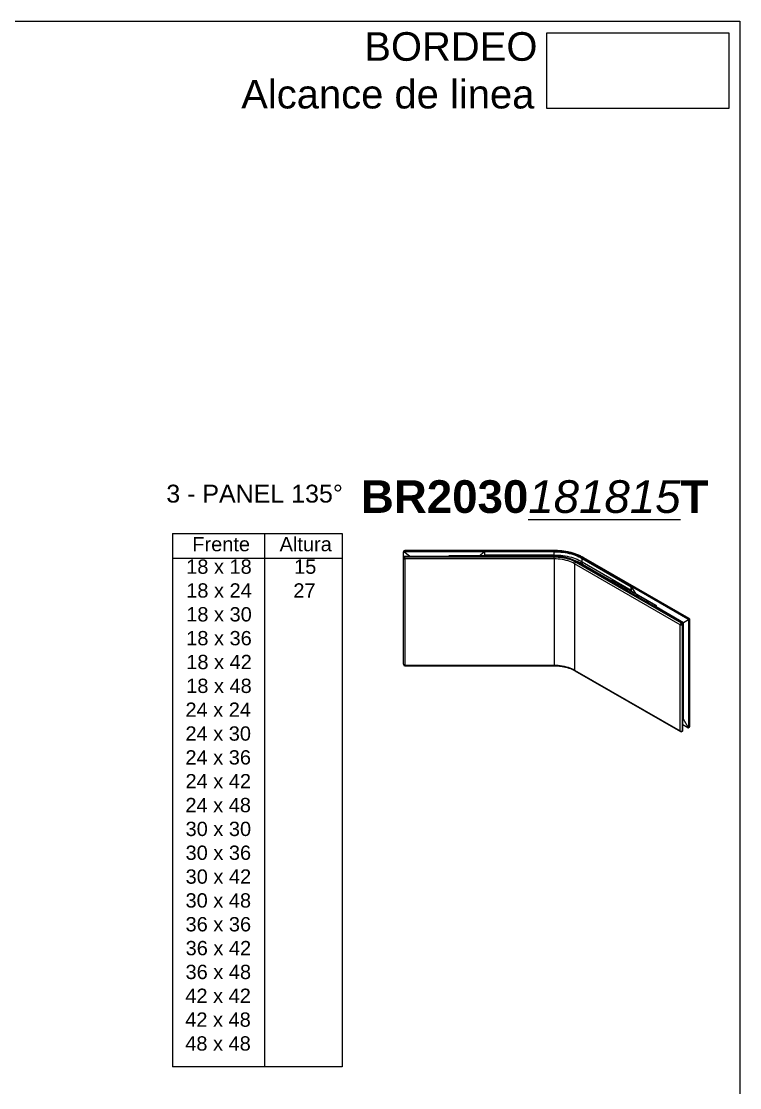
# Model space of a CAD drawing. Header units: inches. Extents: x 9936 to 27102, y -2774 to 11910.
# Drawn here: x 10951 to 11955, y -1350 to 141 of the extents above; entities that cross this region are included whole.
import ezdxf

# ---------------------------------------------------------------- set-up
doc = ezdxf.new("R2010")
doc.units = ezdxf.units.IN
doc.header["$MEASUREMENT"] = 0
doc.layers.add('TEXTO', color=7, linetype='Continuous')
doc.layers.add('VIÑETAS', color=5, linetype='Continuous')
doc.styles.get("Standard").update_dxf_attribs({"font": 'arial.ttf'})
picture_1 = doc.add_image_def('image1.jpg', size_in_pixel=(755, 314))

msp = doc.modelspace()

# ---------------------------------------------------------------- linework, layer by layer
at = {"layer": 'TEXTO', "color": 30, "true_color": 0xf8991e}
for p, q in [((11162.045, -575.046), (11399.421, -575.046)), ((11162.045, -575.046), (11162.045, -1320.817)), ((11290.712, -575.046), (11290.712, -1320.817)), ((11399.421, -575.046), (11399.421, -1320.817)), ((11162.045, -609.567), (11399.421, -609.567)), ((11399.421, -1320.817), (11162.045, -1320.817))]:
    msp.add_line(p, q, dxfattribs=at)
at = {"layer": 'TEXTO'}
msp.add_lwpolyline([(9945.9, 141.265), (11955.124, 141.265), (11955.124, -2774.427), (9945.9, -2774.427)], close=True, dxfattribs=at)
at = {"layer": 'VIÑETAS', "linetype": 'Continuous'}
for p, q in [((11485.044, -601.424), (11485.044, -600.847)), ((11485.044, -601.424), (11485.044, -601.742)), ((11485.044, -608.438), (11485.044, -601.742)), ((11485.044, -608.756), (11485.044, -608.438)), ((11485.044, -609.333), (11485.044, -608.756)), ((11485.044, -757.943), (11485.044, -609.333)), ((11485.63, -600.269), (11485.63, -600.587)), ((11493.245, -606.805), (11485.63, -600.587)), ((11485.63, -607.283), (11485.63, -607.601)), ((11695.542, -598.847), (11487.044, -598.847)), ((11487.044, -599.214), (11487.044, -599.791)), ((11695.542, -599.214), (11487.044, -599.214)), ((11487.044, -599.791), (11695.542, -599.791)), ((11487.044, -600.109), (11487.044, -599.791)), ((11487.044, -599.791), (11596.544, -599.791)), ((11487.044, -600.109), (11596.544, -600.109)), ((11487.044, -607.123), (11487.044, -606.805)), ((11487.044, -606.805), (11596.544, -606.805)), ((11487.044, -607.123), (11487.044, -607.7)), ((11695.542, -607.123), (11487.044, -607.123)), ((11487.044, -607.123), (11596.544, -607.123)), ((11487.044, -607.7), (11695.542, -607.7)), ((11695.542, -610.488), (11487.044, -610.488)), ((11487.044, -610.488), (11487.044, -759.098)), ((11634.044, -606.35), (11548.544, -606.35)), ((11548.544, -606.676), (11548.544, -606.35)), ((11548.544, -606.676), (11634.044, -606.676)), ((11548.544, -606.805), (11548.544, -606.676)), ((11580.694, -599.791), (11580.694, -599.647)), ((11580.694, -599.647), (11695.542, -599.647)), ((11580.694, -599.791), (11695.542, -599.791)), ((11580.694, -607.267), (11580.694, -607.123)), ((11695.542, -607.123), (11580.694, -607.123)), ((11695.542, -607.267), (11580.694, -607.267)), ((11590.9, -606.35), (11597.958, -600.587)), ((11596.544, -599.791), (11596.544, -600.109)), ((11596.544, -607.123), (11596.544, -606.805)), ((11597.958, -600.269), (11597.958, -600.587)), ((11695.542, -599.916), (11598.544, -599.916)), ((11695.542, -600.417), (11598.544, -600.417)), ((11598.544, -605.057), (11598.544, -600.417)), ((11695.542, -605.057), (11598.544, -605.057)), ((11598.544, -606.35), (11598.544, -605.057)), ((11695.542, -606.881), (11598.544, -606.881)), ((11634.044, -606.676), (11634.044, -606.35)), ((11634.044, -606.881), (11634.044, -606.676)), ((11695.542, -599.791), (11695.542, -599.214)), ((11695.542, -599.791), (11695.542, -599.647)), ((11695.542, -599.791), (11695.542, -599.916)), ((11695.542, -605.057), (11695.542, -600.417)), ((11695.542, -606.881), (11695.542, -605.057)), ((11695.542, -607.7), (11695.542, -607.123)), ((11695.542, -607.267), (11695.542, -607.123)), ((11695.542, -610.488), (11695.542, -759.098)), ((11735.009, -609.854), (11803.597, -649.449)), ((11735.009, -614.494), (11735.009, -609.854)), ((11803.98, -649.045), (11735.392, -609.45)), ((11736.165, -608.928), (11735.458, -609.336)), ((11735.635, -609.234), (11735.458, -609.336)), ((11735.458, -609.336), (11882.888, -694.446)), ((11735.458, -609.336), (11816.668, -656.217)), ((11735.458, -609.336), (11735.458, -609.488)), ((11735.635, -609.234), (11816.845, -656.115)), ((11883.596, -694.037), (11736.165, -608.928)), ((11884.595, -693.938), (11737.165, -608.829)), ((11871.787, -702.487), (11724.357, -617.378)), ((11724.357, -617.378), (11724.357, -765.988)), ((11726.478, -614.52), (11725.771, -614.928)), ((11725.771, -614.928), (11873.201, -700.038)), ((11726.478, -614.52), (11726.301, -614.622)), ((11807.511, -661.504), (11726.301, -614.622)), ((11873.908, -699.63), (11726.478, -614.52)), ((11807.688, -661.401), (11726.478, -614.52)), ((11795.449, -653.97), (11726.861, -614.375)), ((11733.509, -617.27), (11735.027, -618.114)), ((11734.182, -618.601), (11735.027, -618.114)), ((11735.009, -614.494), (11803.597, -654.089)), ((11735.027, -618.114), (11775.652, -641.566)), ((11735.242, -617.74), (11735.242, -614.629)), ((11735.242, -617.74), (11776.083, -641.317)), ((11776.912, -640.838), (11774.807, -642.053)), ((11837.37, -675.74), (11776.912, -640.838)), ((11838.256, -675.652), (11777.799, -640.751)), ((11777.989, -643.278), (11777.459, -643.584)), ((11777.812, -643.788), (11777.989, -643.278)), ((11778.343, -643.482), (11777.812, -643.788)), ((11777.989, -643.278), (11778.343, -643.482)), ((11779.282, -644.299), (11779.282, -643.89)), ((11788.596, -649.401), (11788.065, -649.707)), ((11788.419, -649.911), (11788.596, -649.401)), ((11788.949, -649.605), (11788.419, -649.911)), ((11788.596, -649.401), (11788.949, -649.605)), ((11789.889, -650.422), (11789.889, -650.013)), ((11795.29, -654.234), (11795.299, -654.24)), ((11795.299, -654.25), (11795.299, -654.24)), ((11795.515, -654.115), (11795.515, -654.374)), ((11796.48, -654.931), (11796.869, -654.707)), ((11873.908, -699.63), (11796.48, -654.931)), ((11874.297, -699.405), (11796.869, -654.707)), ((11803.597, -654.089), (11803.597, -649.449)), ((11803.657, -654.055), (11803.597, -654.089)), ((11803.657, -655.678), (11803.657, -650.788)), ((11803.813, -649.325), (11803.813, -650.134)), ((11803.821, -649.309), (11803.83, -649.315)), ((11803.83, -650.105), (11803.83, -649.315)), ((11804.046, -649.19), (11804.046, -649.888)), ((11804.071, -649.873), (11804.46, -649.648)), ((11804.071, -649.873), (11809.306, -658.939)), ((11805.46, -649.747), (11805.071, -649.972)), ((11882.499, -694.67), (11805.071, -649.972)), ((11882.888, -694.446), (11805.46, -649.747)), ((11816.845, -656.115), (11816.668, -656.217)), ((11807.688, -661.401), (11807.511, -661.504)), ((11810.99, -662.612), (11810.872, -662.791)), ((11811.551, -662.735), (11810.99, -662.612)), ((11810.99, -662.859), (11810.99, -662.612)), ((11811.551, -662.735), (11811.337, -663.059)), ((11812.028, -663.35), (11811.724, -663.283)), ((11812.028, -663.35), (11811.976, -663.428)), ((11812.622, -663.666), (11812.55, -663.76)), ((11812.745, -663.484), (11812.745, -663.28)), ((11825.225, -671.076), (11825.595, -670.862)), ((11826.019, -671.107), (11825.595, -670.862)), ((11825.595, -671.29), (11825.595, -670.862)), ((11825.649, -671.321), (11826.019, -671.107)), ((11826.887, -671.648), (11826.887, -671.444)), ((11837.37, -675.74), (11835.336, -676.914)), ((11837.37, -676.826), (11836.277, -677.457)), ((11837.678, -677.072), (11837.31, -676.86)), ((11837.37, -676.826), (11837.37, -675.74)), ((11837.523, -678.176), (11837.678, -677.072)), ((11838.604, -676.726), (11837.678, -677.072)), ((11838.365, -678.431), (11838.122, -678.522)), ((11838.365, -678.431), (11838.604, -676.726)), ((11876.56, -699.733), (11838.462, -677.74)), ((11848.164, -684.266), (11848.083, -684.272)), ((11848.462, -684.491), (11848.164, -684.266)), ((11873.201, -700.038), (11873.908, -699.63)), ((11874.297, -699.405), (11873.908, -699.63)), ((11874.908, -700.685), (11875.297, -700.461)), ((11876.56, -699.733), (11875.298, -700.462)), ((11883.499, -695.726), (11876.56, -699.733)), ((11876.56, -834.626), (11876.56, -699.733)), ((11882.888, -694.446), (11882.499, -694.67)), ((11882.888, -694.446), (11883.596, -694.037)), ((11883.499, -695.726), (11883.888, -695.501)), ((11884.303, -696.895), (11883.914, -697.12)), ((11883.914, -845.73), (11883.914, -697.12)), ((11885.01, -696.487), (11884.303, -696.895)), ((11884.303, -696.895), (11884.303, -845.506)), ((11885.01, -845.097), (11885.01, -696.487)), ((11885.595, -844.281), (11885.595, -695.67)), ((11871.787, -851.098), (11871.787, -702.487)), ((11875.322, -702.079), (11874.615, -702.487)), ((11874.615, -702.487), (11874.615, -851.098)), ((11875.322, -702.079), (11875.711, -701.855)), ((11875.322, -702.079), (11875.322, -850.69)), ((11875.711, -850.465), (11875.711, -701.855)), ((11875.758, -730.633), (11875.711, -730.606)), ((11875.758, -730.633), (11875.711, -730.619)), ((11875.711, -731.065), (11875.758, -730.633)), ((11487.044, -759.098), (11695.542, -759.098)), ((11487.044, -759.943), (11695.542, -759.943)), ((11724.357, -765.988), (11871.787, -851.098)), ((11724.771, -766.904), (11872.201, -852.014)), ((11875.758, -807.388), (11875.711, -807.361)), ((11875.758, -807.388), (11875.711, -807.374)), ((11875.711, -807.82), (11875.758, -807.388)), ((11876.56, -834.626), (11875.711, -835.116)), ((11883.499, -846.646), (11876.56, -834.626)), ((11882.499, -846.547), (11875.711, -842.628)), ((11883.499, -846.646), (11883.888, -846.421)), ((11883.888, -846.421), (11884.595, -846.013)), ((11884.303, -845.506), (11883.914, -845.73)), ((11884.303, -845.506), (11885.01, -845.097)), ((11874.201, -852.014), (11874.908, -851.605)), ((11874.615, -851.098), (11875.322, -850.69)), ((11874.908, -851.605), (11875.297, -851.381)), ((11875.711, -850.465), (11875.322, -850.69))]:
    msp.add_line(p, q, dxfattribs=at)
at = {"layer": 'VIÑETAS', "linetype": 'Continuous', "flags": 128}
for points in [[(11485.044, -609.333), (11485.082, -609.558), (11485.196, -609.775), (11485.381, -609.974), (11485.63, -610.149), (11485.933, -610.293), (11486.279, -610.4), (11486.654, -610.465), (11487.044, -610.488)], [(11487.044, -599.214), (11487.044, -599.02), (11487.044, -598.896), (11487.044, -598.848), (11487.044, -598.847)], [(11487.044, -610.488), (11487.044, -610.147), (11487.044, -609.775), (11487.044, -609.386), (11487.044, -608.995), (11487.044, -608.617), (11487.044, -608.266), (11487.044, -607.957), (11487.044, -607.7)], [(11598.544, -600.417), (11598.544, -600.304), (11598.544, -600.18), (11598.544, -600.064), (11598.544, -599.974), (11598.544, -599.924), (11598.544, -599.916)], [(11598.544, -607.123), (11598.544, -607.029), (11598.544, -606.939), (11598.544, -606.889), (11598.544, -606.881)], [(11605.428, -606.881), (11604.844, -606.85), (11604.26, -606.881)], [(11695.542, -599.214), (11695.542, -599.02), (11695.542, -598.896), (11695.542, -598.848), (11695.542, -598.847)], [(11736.165, -608.928), (11733.824, -607.65), (11731.361, -606.449), (11728.787, -605.331), (11726.107, -604.297), (11723.332, -603.352), (11720.469, -602.498), (11717.527, -601.738), (11714.516, -601.075), (11711.446, -600.51), (11708.326, -600.045), (11705.165, -599.682), (11701.974, -599.422), (11698.763, -599.266), (11695.542, -599.214)], [(11695.542, -599.647), (11698.721, -599.698), (11701.89, -599.853), (11705.04, -600.109), (11708.159, -600.467), (11711.239, -600.926), (11714.269, -601.484), (11717.24, -602.138), (11720.143, -602.888), (11722.969, -603.731), (11725.708, -604.664), (11728.353, -605.684), (11730.894, -606.788), (11733.324, -607.972), (11735.635, -609.234)], [(11695.542, -599.791), (11698.707, -599.842), (11701.862, -599.996), (11704.998, -600.252), (11708.103, -600.608), (11711.169, -601.065), (11714.186, -601.62), (11717.144, -602.272), (11720.035, -603.018), (11722.848, -603.857), (11725.575, -604.786), (11728.208, -605.802), (11730.738, -606.901), (11733.157, -608.08), (11735.458, -609.336)], [(11695.542, -599.791), (11698.707, -599.842), (11701.862, -599.996), (11704.998, -600.252), (11708.103, -600.608), (11711.169, -601.065), (11714.186, -601.62), (11717.144, -602.272), (11720.035, -603.018), (11722.848, -603.857), (11725.575, -604.786), (11728.208, -605.802), (11730.738, -606.901), (11733.157, -608.08), (11735.458, -609.336)], [(11695.542, -600.417), (11695.542, -600.304), (11695.542, -600.18), (11695.542, -600.064), (11695.542, -599.974), (11695.542, -599.924), (11695.542, -599.916)], [(11695.542, -600.417), (11698.672, -600.468), (11701.791, -600.62), (11704.891, -600.872), (11707.962, -601.225), (11710.994, -601.676), (11713.976, -602.225), (11716.901, -602.87), (11719.759, -603.608), (11722.541, -604.437), (11725.237, -605.356), (11727.84, -606.36), (11730.342, -607.447), (11732.734, -608.613), (11735.009, -609.854)], [(11695.542, -605.057), (11698.672, -605.108), (11701.791, -605.26), (11704.891, -605.512), (11707.962, -605.865), (11710.994, -606.316), (11713.976, -606.865), (11716.901, -607.51), (11719.759, -608.248), (11722.541, -609.077), (11725.237, -609.996), (11727.84, -611), (11730.342, -612.087), (11732.734, -613.253), (11735.009, -614.494)], [(11695.542, -607.123), (11695.542, -607.029), (11695.542, -606.939), (11695.542, -606.889), (11695.542, -606.881)], [(11726.478, -614.52), (11724.388, -613.39), (11722.175, -612.342), (11719.848, -611.379), (11717.417, -610.506), (11714.892, -609.727), (11712.284, -609.045), (11709.605, -608.463), (11706.865, -607.983), (11704.077, -607.608), (11701.252, -607.339), (11698.403, -607.177), (11695.542, -607.123)], [(11726.478, -614.52), (11724.388, -613.39), (11722.175, -612.342), (11719.848, -611.379), (11717.417, -610.506), (11714.892, -609.727), (11712.284, -609.045), (11709.605, -608.463), (11706.865, -607.983), (11704.077, -607.608), (11701.252, -607.339), (11698.403, -607.177), (11695.542, -607.123)], [(11726.301, -614.622), (11724.223, -613.499), (11722.023, -612.456), (11719.709, -611.499), (11717.292, -610.631), (11714.781, -609.857), (11712.189, -609.179), (11709.525, -608.6), (11706.801, -608.123), (11704.028, -607.75), (11701.22, -607.482), (11698.387, -607.321), (11695.542, -607.267)], [(11695.542, -610.488), (11695.542, -610.147), (11695.542, -609.775), (11695.542, -609.386), (11695.542, -608.995), (11695.542, -608.617), (11695.542, -608.266), (11695.542, -607.957), (11695.542, -607.7)], [(11695.542, -607.7), (11698.338, -607.753), (11701.122, -607.911), (11703.882, -608.174), (11706.606, -608.541), (11709.283, -609.01), (11711.902, -609.579), (11714.45, -610.245), (11716.917, -611.006), (11719.293, -611.859), (11721.566, -612.8), (11723.729, -613.824), (11725.771, -614.928)], [(11724.357, -617.378), (11722.228, -616.233), (11719.963, -615.18), (11717.573, -614.222), (11715.071, -613.365), (11712.47, -612.613), (11709.783, -611.971), (11707.023, -611.441), (11704.204, -611.025), (11701.341, -610.727), (11698.449, -610.548), (11695.542, -610.488)], [(11735.009, -609.854), (11735.026, -609.745), (11735.075, -609.633), (11735.148, -609.535), (11735.234, -609.465), (11735.32, -609.436), (11735.392, -609.45)], [(11726.544, -614.558), (11726.616, -614.46), (11726.702, -614.39), (11726.788, -614.361), (11726.861, -614.375)], [(11779.328, -644.663), (11779.612, -644.317), (11779.725, -643.939), (11779.657, -643.556), (11779.413, -643.199), (11779.011, -642.892)], [(11779.282, -644.299), (11779.269, -644.428), (11779.214, -644.598)], [(11784.4, -647.592), (11784.404, -647.544), (11784.344, -647.368), (11784.172, -647.22)], [(11789.934, -650.786), (11790.219, -650.44), (11790.332, -650.062), (11790.264, -649.679), (11790.02, -649.322), (11789.617, -649.015)], [(11789.889, -650.422), (11789.876, -650.551), (11789.82, -650.721)], [(11794.561, -653.457), (11795.293, -653.434), (11796.046, -653.513), (11796.744, -653.695), (11797.346, -653.967), (11797.818, -654.315), (11798.132, -654.718), (11798.134, -654.72)], [(11795.131, -654.153), (11795.204, -654.055), (11795.29, -653.985), (11795.376, -653.956), (11795.449, -653.97), (11795.498, -654.026), (11795.515, -654.115)], [(11795.299, -654.24), (11795.298, -654.236), (11795.296, -654.234), (11795.294, -654.233), (11795.29, -654.234), (11795.287, -654.237), (11795.284, -654.241)], [(11797.731, -655.204), (11797.996, -654.929), (11798.224, -654.507), (11798.27, -654.066), (11798.132, -653.632), (11797.818, -653.229), (11797.346, -652.881)], [(11803.597, -649.449), (11803.614, -649.34), (11803.663, -649.228), (11803.736, -649.13), (11803.821, -649.06), (11803.907, -649.031), (11803.98, -649.045), (11804.029, -649.101), (11804.046, -649.19)], [(11803.83, -649.315), (11803.83, -649.311), (11803.828, -649.309), (11803.825, -649.308), (11803.821, -649.309), (11803.818, -649.312), (11803.815, -649.316), (11803.813, -649.32), (11803.813, -649.325)], [(11807.153, -660.486), (11806.895, -660.387), (11806.65, -660.353)], [(11807.383, -660.777), (11807.325, -660.635), (11807.153, -660.486)], [(11810.039, -662.31), (11810.38, -662.235), (11810.963, -662.199), (11811.537, -662.269), (11812.046, -662.437), (11812.44, -662.688), (11812.68, -662.997), (11812.742, -663.334), (11812.622, -663.666)], [(11812.97, -664.002), (11813.2, -663.707), (11813.313, -663.328), (11813.245, -662.946), (11813.001, -662.588), (11812.598, -662.282)], [(11812.745, -663.484), (11812.742, -663.538), (11812.653, -663.819)], [(11824.181, -670.474), (11824.718, -670.375), (11825.305, -670.375), (11825.863, -670.48), (11826.338, -670.679), (11826.682, -670.953), (11826.864, -671.275), (11826.864, -671.613), (11826.693, -671.924)], [(11827.112, -672.166), (11827.342, -671.871), (11827.455, -671.492), (11827.387, -671.11), (11827.143, -670.752), (11826.74, -670.446)], [(11826.887, -671.648), (11826.864, -671.818), (11826.795, -671.983)], [(11838.604, -676.726), (11838.622, -676.401), (11838.581, -676.114), (11838.482, -675.877), (11838.33, -675.703), (11838.133, -675.598), (11837.899, -675.57), (11837.641, -675.617), (11837.37, -675.74)], [(11837.678, -677.072), (11837.683, -676.991), (11837.672, -676.919), (11837.648, -676.86), (11837.61, -676.817), (11837.56, -676.79), (11837.502, -676.783), (11837.437, -676.795), (11837.37, -676.826)], [(11485.044, -757.943), (11485.082, -758.169), (11485.196, -758.385), (11485.381, -758.585), (11485.63, -758.76), (11485.933, -758.903), (11486.279, -759.01), (11486.654, -759.076), (11487.044, -759.098)], [(11487.044, -759.943), (11487.044, -759.915), (11487.044, -759.811), (11487.044, -759.635), (11487.044, -759.394), (11487.044, -759.098)], [(11695.542, -759.098), (11698.449, -759.158), (11701.341, -759.337), (11704.204, -759.636), (11707.023, -760.051), (11709.783, -760.581), (11712.47, -761.224), (11715.071, -761.976), (11717.573, -762.832), (11719.963, -763.79), (11722.228, -764.844), (11724.357, -765.988)], [(11695.542, -759.943), (11695.542, -759.915), (11695.542, -759.811), (11695.542, -759.635), (11695.542, -759.394), (11695.542, -759.098)]]:
    msp.add_lwpolyline(points, dxfattribs=at)
at = {"layer": 'VIÑETAS', "linetype": 'Continuous'}
for centre, radius, start, end in [((11487.044, -600.847), 2, 90, 180), ((11486.877, -601.051), 1.845, 84.817319, 173.649034), ((11486.877, -601.628), 1.845, 84.817655, 173.648612), ((11486.545, -601.459), 1.501, 127.550946, 178.65385), ((11486.545, -601.777), 1.501, 127.550946, 178.65385), ((11486.877, -608.96), 1.845, 84.817687, 173.648161), ((11486.545, -608.474), 1.501, 127.550958, 178.653351), ((11486.545, -608.791), 1.501, 127.550958, 178.653351), ((11486.877, -609.537), 1.845, 84.817319, 173.649034), ((11487.015, -602.036), 2.245, 89.26577, 128.107558), ((11487.015, -602.353), 2.245, 89.265379, 128.107765), ((11487.015, -609.05), 2.245, 89.264841, 128.109188), ((11487.015, -609.367), 2.245, 89.264952, 128.108375), ((11596.573, -602.036), 2.245, 51.891319, 90.735353), ((11596.573, -602.353), 2.245, 51.89204, 90.734633), ((11596.565, -609.097), 2.292, 59.478715, 90.522219), ((11597.043, -601.459), 1.501, 1.346262, 52.448891), ((11597.043, -601.777), 1.501, 1.347288, 52.448159), ((11736.751, -609.745), 1.006, 65.692826, 125.617275), ((11703.827, -672.94), 63.513, 60.354832, 72.124374), ((11727.427, -617.518), 3.074, 122.605572, 177.394497), ((11704.336, -672.056), 62.069, 61.96565, 69.355121), ((11734.774, -617.719), 0.469, 302.605151, 357.394496), ((11777.43, -641.545), 0.876, 65.088262, 126.222708), ((11777.269, -646.288), 3.816, 62.844159, 110.326405), ((11777.272, -645.838), 3.11, 62.743155, 108.881619), ((11778.417, -643.871), 0.844, 314.111286, 70.70789), ((11783.616, -648.298), 1.213, 62.720475, 94.142136), ((11787.876, -652.411), 3.816, 62.844159, 110.326405), ((11787.879, -651.961), 3.11, 62.742748, 108.882027), ((11789.024, -649.994), 0.844, 314.112007, 70.707169), ((11795.088, -657.239), 4.908, 62.612399, 112.149316), ((11796.279, -655.536), 1.018, 54.57191, 112.164996), ((11804.658, -650.69), 1.006, 125.698726, 185.619774), ((11804.485, -650.79), 1.006, 54.382433, 114.313265), ((11804.874, -650.565), 1.006, 54.382433, 114.313265), ((11810.856, -665.685), 3.824, 62.885382, 108.870372), ((11824.998, -673.85), 3.824, 62.885552, 108.870202), ((11874.857, -702.627), 3.074, 122.605572, 177.394497), ((11871.545, -702.627), 3.074, 2.605703, 57.394297), ((11872.252, -702.219), 3.074, 2.605703, 57.394297), ((11872.381, -702.078), 2.885, 28.855752, 58.045088), ((11872.77, -701.853), 2.885, 28.855752, 58.045088), ((11872.438, -702.178), 2.886, 1.956629, 31.143888), ((11872.827, -701.953), 2.886, 1.956629, 31.143888), ((11880.972, -697.118), 2.885, 28.855752, 58.045088), ((11881.232, -697.035), 3.074, 2.605703, 57.394297), ((11881.361, -696.894), 2.885, 28.855752, 58.045088), ((11881.03, -697.218), 2.886, 1.956629, 31.143888), ((11884.181, -694.855), 1.006, 65.692826, 125.617275), ((11881.939, -696.627), 3.074, 2.605703, 57.394297), ((11881.419, -696.994), 2.886, 1.956629, 31.143888), ((11883.596, -695.67), 2, 0, 60.002688), ((11884.595, -695.571), 1.006, 294.374714, 354.305879), ((11873.201, -699.758), 3.074, 242.609777, 297.390154), ((11487.044, -757.943), 2, 180, 270), ((11725.324, -766.102), 0.974, 173.298557, 235.389267), ((11883.085, -845.729), 1.006, 234.382204, 294.313779), ((11882.912, -845.829), 1.006, 305.697549, 5.62026), ((11883.293, -845.6), 1.014, 305.940251, 5.372184), ((11883.301, -845.604), 1.006, 305.697549, 5.62026), ((11883.596, -844.281), 2, 299.997312, 0), ((11884, -845.192), 1.014, 305.940251, 5.372184), ((11884.595, -844.181), 1.006, 294.374714, 354.305879), ((11872.755, -851.212), 0.974, 173.298557, 235.389267), ((11873.201, -848.368), 3.074, 242.609777, 297.390154), ((11873.201, -850.281), 2, 240.002688, 299.997312), ((11873.635, -851.206), 0.987, 305.035523, 6.276912), ((11874.342, -850.798), 0.987, 305.035523, 6.276912), ((11874.321, -850.788), 1.006, 305.697549, 5.62026), ((11874.71, -850.564), 1.006, 305.697549, 5.62026)]:
    msp.add_arc(centre, radius, start, end, dxfattribs=at)
for points, knots in [([(11737.165, -608.829), (11736.775, -608.607), (11735.645, -607.966), (11733.694, -606.959), (11731.284, -605.834), (11728.779, -604.786), (11726.186, -603.816), (11723.513, -602.927), (11720.767, -602.122), (11717.955, -601.401), (11715.085, -600.766), (11712.163, -600.22), (11709.199, -599.762), (11706.198, -599.395), (11703.17, -599.119), (11700.122, -598.936), (11697.576, -598.856), (11696.048, -598.849), (11695.542, -598.847)], [0, 0, 0, 0, 0.03522829, 0.10193124, 0.16861602, 0.23527883, 0.30191586, 0.36852546, 0.43510759, 0.50166336, 0.56819468, 0.63470405, 0.70119434, 0.76766867, 0.83413032, 0.90058274, 0.96702935, 1, 1, 1, 1]), ([(11735.392, -609.45), (11735.018, -609.237), (11733.932, -608.621), (11732.051, -607.651), (11729.721, -606.567), (11727.295, -605.557), (11724.78, -604.622), (11722.183, -603.766), (11719.512, -602.991), (11716.774, -602.299), (11713.977, -601.691), (11711.128, -601.17), (11708.236, -600.737), (11705.309, -600.393), (11702.354, -600.139), (11699.38, -599.977), (11697.106, -599.92), (11695.826, -599.917), (11695.542, -599.916)], [0, 0, 0, 0, 0.03555181, 0.10308433, 0.17061825, 0.23814809, 0.30567328, 0.37319361, 0.44070913, 0.50822009, 0.57572685, 0.64322987, 0.71072966, 0.77822678, 0.8457218, 0.91321534, 0.98070797, 1, 1, 1, 1]), ([(11726.861, -614.375), (11726.528, -614.186), (11725.564, -613.64), (11723.884, -612.787), (11721.795, -611.841), (11719.61, -610.971), (11717.341, -610.178), (11714.994, -609.464), (11712.579, -608.834), (11710.102, -608.287), (11707.575, -607.828), (11705.004, -607.456), (11702.4, -607.174), (11699.772, -606.984), (11697.482, -606.893), (11696.071, -606.884), (11695.542, -606.881)], [0, 0, 0, 0, 0.04012599, 0.11634158, 0.19255832, 0.26876833, 0.34497079, 0.4211655, 0.49735275, 0.57353313, 0.64970743, 0.72587659, 0.80204164, 0.87820361, 0.95436365, 1, 1, 1, 1]), ([(11695.542, -759.943), (11695.985, -759.946), (11697.275, -759.953), (11699.408, -760.033), (11701.929, -760.213), (11704.424, -760.482), (11706.884, -760.838), (11709.299, -761.28), (11711.66, -761.805), (11713.956, -762.411), (11716.18, -763.095), (11718.321, -763.855), (11720.373, -764.686), (11722.325, -765.585), (11723.774, -766.336), (11724.567, -766.788), (11724.771, -766.904)], [0, 0, 0, 0, 0.04079399, 0.11868176, 0.19656793, 0.27443508, 0.35227503, 0.43007971, 0.50784114, 0.5855517, 0.66320438, 0.74079308, 0.81831332, 0.89576306, 0.97314386, 1, 1, 1, 1])]:
    msp.add_open_spline(points, degree=3, knots=knots, dxfattribs=at)

# ---------------------------------------------------------------- texts
at = {"color": 192, "insert": (11425.364, -500.497), "char_height": 45.69253, "attachment_point": 1}
msp.add_mtext_dynamic_manual_height_columns('{\\fArial|b1|i0|c0|p34;BR2030\\fArial|b0|i1|c0|p34;\\L181815\\fArial|b1|i0|c0|p34;\\lT}', width=536.06328, gutter_width=1, heights=[0], dxfattribs=at)
at = {"layer": 'TEXTO', "attachment_point": 1}
for s, width, insert, char_height in [('\\pi2613.55421;BORDEO\\P\\pi2441.43962;Alcance de linea', 2849.13402, (8816.61, 126.093), 40), ('3 - PANEL 135°', 751.30533, (11153.273, -506.743), 25), ('\\pi5.00863;Frente', 87.31603, (11184.615, -579.849), 20), ('\\pi7.7576;Altura', 87.31603, (11303.977, -579.849), 20), ('\\pi8.38817;18 x 18\\P\\pi8.44956;18 x 24\\P\\pi8.44274;18 x 30\\P\\pi8.41546;18 x 36\\P\\pi8.51095;18 x 42\\P\\pi8.38817;18 x 48\\P\\pi7.33769;24 x 24\\P\\pi7.33087;24 x 30\\P\\pi7.30359;24 x 36\\P\\pi7.39909;24 x 42\\P\\pi7.2763;24 x 48\\P\\pi7.50823;30 x 30\\P\\pi7.48094;30 x 36\\P\\pi7.57644;30 x 42\\P\\pi7.45366;30 x 48\\P\\pi7.48094;36 x 36\\P\\pi7.57644;36 x 42\\P\\pi7.45366;36 x 48\\P\\pi7.16716;42 x 42\\P\\pi7.04438;42 x 48\\P48 x 48', 104.15697, (11172.712, -611.324), 20), ('\\pi7.96416;15\\P\\pi6.92733;27', 42.84511, (11324.024, -611.324), 20)]:
    msp.add_mtext_dynamic_manual_height_columns(s, width=width, gutter_width=1, heights=[0], dxfattribs=dict(at, insert=insert, char_height=char_height))

# ---------------------------------------------------------------- pictures from other files: only their frames are drawn
image = msp.add_image(picture_1, insert=(11685.397, 19.499), size_in_units=(254.583, 105.879))
image.dxf.flags = 7

doc.saveas('drawing.dxf')
